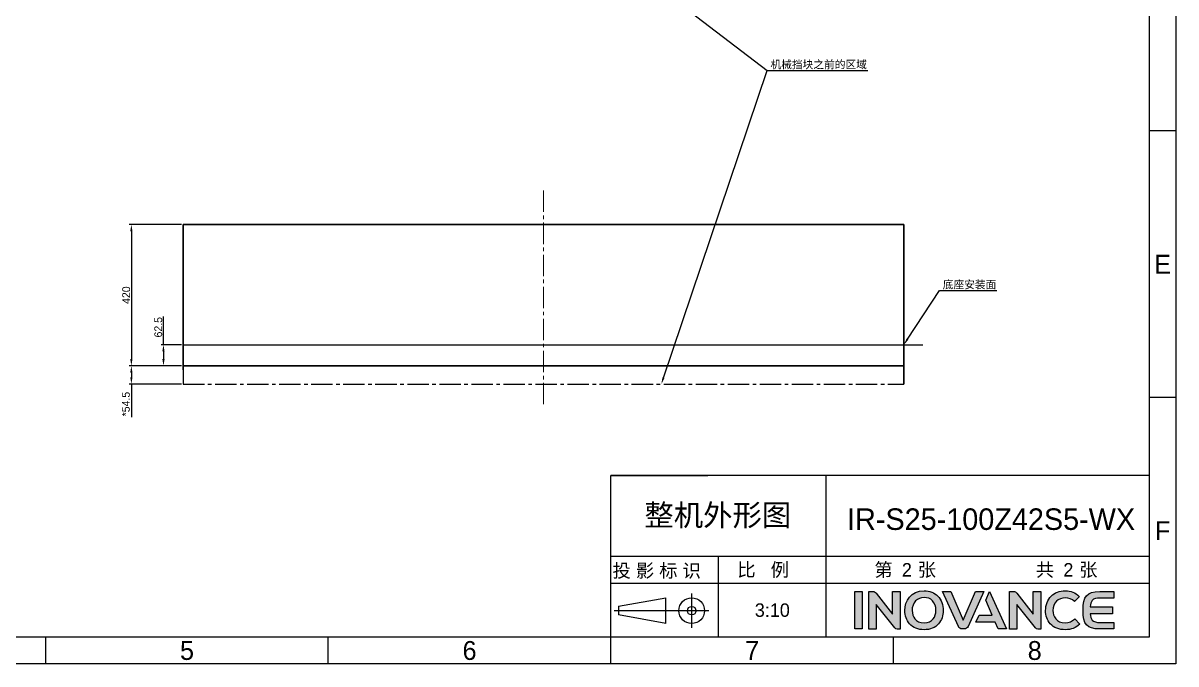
# Model space of a CAD drawing. Header units: millimetres. Extents: x 4086 to 8300, y 123 to 1549.
# Drawn here: x 7271 to 8300, y 124 to 695 of the extents above; entities that cross this region are included whole.
import ezdxf
from ezdxf import colors
from ezdxf.entities.mleader import LeaderData, LeaderLine
from ezdxf.enums import TextEntityAlignment as Align
from ezdxf.math import Vec2, Vec3

# ---------------------------------------------------------------- set-up
doc = ezdxf.new("R2010")
doc.units = ezdxf.units.MM
doc.linetypes.add('CENTER2', pattern=[28.575, 19.05, -3.175, 3.175, -3.175])
doc.layers.add('logo-蓝色', color=7, linetype='Continuous', true_color=0x008ccf)
doc.layers.add('中心线层', color=7, linetype='CENTER2', lineweight=0)
doc.layers.add('轮廓实线层', color=7, linetype='Continuous', lineweight=30)
doc.layers.add('模板', color=7, linetype='Continuous')
doc.styles.add('思源黑', font='SourceHanSansCN-Normal.ttf')
doc.dimstyles.new('尺寸标注_3_10比例', dxfattribs={"dimtxt": 7, "dimasz": 6, "dimexe": 2, "dimexo": 1.5, "dimgap": 1, "dimtad": 1, "dimdec": 1, "dimlfac": 3.333333, "dimdsep": 46, "dimtxsty": '思源黑', "dimcen": 0.09, "dimadec": 0, "dimazin": 0, "dimtp": 0.01, "dimtm": 0.01, "dimtfac": 1, "dimtdec": 1, "dimtofl": 0, "dimtmove": 0, "dimatfit": 3, "dimfxl": 0, "dimtolj": 1, "dimarcsym": 0})

# ---------------------------------------------------------------- blocks, each defined once
blk = doc.blocks.new('图纸1')
at = {"layer": 'logo-蓝色'}
h = blk.add_hatch(color=256, dxfattribs=at)
h.dxf.hatch_style = 1
edge = h.paths.add_edge_path()
edge.add_spline(control_points=[(8013.2, 154.8), (8013.2, 154.8), (8019.8, 154.8), (8019.8, 154.8), (8019.8, 154.8), (8019.8, 154.8), (8019.8, 188.2), (8019.8, 188.2), (8019.8, 188.2), (8019.8, 188.2), (8013.2, 188.2), (8013.2, 188.2), (8013.2, 188.2), (8013.2, 188.2), (8013.2, 154.8), (8013.2, 154.8)], knot_values=[0, 0, 0, 0, 0.25, 0.25, 0.25, 0.25, 0.5, 0.5, 0.5, 0.5, 0.75, 0.75, 0.75, 0.75, 1, 1, 1, 1], degree=3, periodic=1)
h = blk.add_hatch(color=256, dxfattribs=at)
h.dxf.hatch_style = 1
edge = h.paths.add_edge_path()
edge.add_spline(control_points=[(8046.9, 188.2), (8046.9, 188.2), (8046.9, 168.1), (8046.9, 168.1), (8046.9, 168.1), (8046.9, 168.1), (8032.2, 186.7), (8032.2, 186.7), (8032.2, 186.7), (8031.5, 187.6), (8030.5, 188.2), (8029.3, 188.2), (8029.3, 188.2), (8029.3, 188.2), (8025.7, 188.2), (8025.7, 188.2), (8025.7, 188.2), (8025.7, 188.2), (8025.7, 154.7), (8025.7, 154.7), (8025.7, 154.7), (8025.7, 154.7), (8032.4, 154.7), (8032.4, 154.7), (8032.4, 154.7), (8032.4, 154.7), (8032.4, 176.6), (8032.4, 176.6), (8032.4, 176.6), (8032.4, 176.6), (8048.9, 155.8), (8048.9, 155.8), (8048.9, 155.8), (8049.4, 155.1), (8050.1, 154.7), (8051, 154.7), (8051, 154.7), (8051, 154.7), (8053.6, 154.7), (8053.6, 154.7), (8053.6, 154.7), (8053.6, 154.7), (8053.6, 188.2), (8053.6, 188.2), (8053.6, 188.2), (8053.6, 188.2), (8046.9, 188.2), (8046.9, 188.2)], knot_values=[0, 0, 0, 0, 0.083333, 0.083333, 0.083333, 0.083333, 0.166667, 0.166667, 0.166667, 0.166667, 0.25, 0.25, 0.25, 0.25, 0.333333, 0.333333, 0.333333, 0.333333, 0.416667, 0.416667, 0.416667, 0.416667, 0.5, 0.5, 0.5, 0.5, 0.583333, 0.583333, 0.583333, 0.583333, 0.666667, 0.666667, 0.666667, 0.666667, 0.75, 0.75, 0.75, 0.75, 0.833333, 0.833333, 0.833333, 0.833333, 0.916667, 0.916667, 0.916667, 0.916667, 1, 1, 1, 1], degree=3, periodic=1)
h = blk.add_hatch(color=256, dxfattribs=at)
h.dxf.hatch_style = 1
edge = h.paths.add_edge_path(flags=16)
edge.add_spline(control_points=[(8067.5, 179.9), (8069.4, 181.8), (8072, 182.8), (8075, 182.8), (8075, 182.8), (8078.1, 182.8), (8080.6, 181.9), (8082.5, 180), (8082.5, 180), (8084.5, 177.9), (8085.7, 174.7), (8085.6, 171.3), (8085.6, 171.3), (8085.5, 165.9), (8082.7, 160.2), (8075, 160.2), (8075, 160.2), (8067.4, 160.2), (8064.5, 165.9), (8064.4, 171.2), (8064.4, 171.2), (8064.3, 174.6), (8065.5, 177.8), (8067.5, 179.9)], knot_values=[0, 0, 0, 0, 0.166667, 0.166667, 0.166667, 0.166667, 0.333333, 0.333333, 0.333333, 0.333333, 0.5, 0.5, 0.5, 0.5, 0.666667, 0.666667, 0.666667, 0.666667, 0.833333, 0.833333, 0.833333, 0.833333, 1, 1, 1, 1], degree=3, periodic=0)
edge = h.paths.add_edge_path()
edge.add_spline(control_points=[(8075, 188.9), (8063.2, 188.9), (8057.9, 179.8), (8057.9, 171.3), (8057.9, 171.3), (8057.9, 166.7), (8059.4, 162.5), (8062.1, 159.4), (8062.1, 159.4), (8065.1, 155.9), (8069.6, 154.1), (8075, 154.1), (8075, 154.1), (8080.4, 154.1), (8084.9, 155.9), (8088, 159.5), (8088, 159.5), (8090.6, 162.5), (8092.1, 166.8), (8092.2, 171.3), (8092.2, 171.3), (8092.2, 176.3), (8090.4, 180.9), (8087.3, 184.1), (8087.3, 184.1), (8084.2, 187.3), (8080, 188.9), (8075, 188.9)], knot_values=[0, 0, 0, 0, 0.142857, 0.142857, 0.142857, 0.142857, 0.285714, 0.285714, 0.285714, 0.285714, 0.428571, 0.428571, 0.428571, 0.428571, 0.571429, 0.571429, 0.571429, 0.571429, 0.714286, 0.714286, 0.714286, 0.714286, 0.857143, 0.857143, 0.857143, 0.857143, 1, 1, 1, 1], degree=3, periodic=0)
h = blk.add_hatch(color=256, dxfattribs=at)
h.dxf.hatch_style = 1
edge = h.paths.add_edge_path()
edge.add_spline(control_points=[(8120.9, 188.2), (8120.9, 188.2), (8110, 162.7), (8110, 162.7), (8110, 162.7), (8110, 162.7), (8099, 188.2), (8099, 188.2), (8099, 188.2), (8099, 188.2), (8091.6, 188.2), (8091.6, 188.2), (8091.6, 188.2), (8091.6, 188.2), (8105.6, 156.9), (8105.6, 156.9), (8105.6, 156.9), (8106.2, 155.7), (8107.5, 154.8), (8108.9, 154.8), (8108.9, 154.8), (8108.9, 154.8), (8108.9, 154.8), (8108.9, 154.8), (8108.9, 154.8), (8108.9, 154.8), (8111, 154.8), (8111, 154.8), (8111, 154.8), (8111, 154.8), (8111, 154.8), (8111, 154.8), (8111, 154.8), (8112.5, 154.8), (8113.7, 155.7), (8114.3, 156.9), (8114.3, 156.9), (8114.3, 156.9), (8128.3, 188.2), (8128.3, 188.2), (8128.3, 188.2), (8128.3, 188.2), (8120.9, 188.2), (8120.9, 188.2)], knot_values=[0, 0, 0, 0, 0.090909, 0.090909, 0.090909, 0.090909, 0.181818, 0.181818, 0.181818, 0.181818, 0.272727, 0.272727, 0.272727, 0.272727, 0.363636, 0.363636, 0.363636, 0.363636, 0.454545, 0.454545, 0.454545, 0.454545, 0.545455, 0.545455, 0.545455, 0.545455, 0.636364, 0.636364, 0.636364, 0.636364, 0.727273, 0.727273, 0.727273, 0.727273, 0.818182, 0.818182, 0.818182, 0.818182, 0.909091, 0.909091, 0.909091, 0.909091, 1, 1, 1, 1], degree=3, periodic=1)
h = blk.add_hatch(color=256, dxfattribs=at)
h.dxf.hatch_style = 1
edge = h.paths.add_edge_path()
edge.add_spline(control_points=[(8133.5, 188.2), (8133.5, 188.2), (8130, 180.4), (8130, 180.4), (8130, 180.4), (8130, 180.4), (8135.7, 167.2), (8135.7, 167.2), (8135.7, 167.2), (8135.7, 167.2), (8124.1, 167.2), (8124.1, 167.2), (8124.1, 167.2), (8124.1, 167.2), (8121.3, 161), (8121.3, 161), (8121.3, 161), (8121.3, 161), (8138.4, 161), (8138.4, 161), (8138.4, 161), (8138.4, 161), (8141.2, 154.8), (8141.2, 154.8), (8141.2, 154.8), (8141.2, 154.8), (8148.4, 154.8), (8148.4, 154.8), (8148.4, 154.8), (8148.4, 154.8), (8133.5, 188.2), (8133.5, 188.2)], knot_values=[0, 0, 0, 0, 0.125, 0.125, 0.125, 0.125, 0.25, 0.25, 0.25, 0.25, 0.375, 0.375, 0.375, 0.375, 0.5, 0.5, 0.5, 0.5, 0.625, 0.625, 0.625, 0.625, 0.75, 0.75, 0.75, 0.75, 0.875, 0.875, 0.875, 0.875, 1, 1, 1, 1], degree=3, periodic=1)
h = blk.add_hatch(color=256, dxfattribs=at)
h.dxf.hatch_style = 1
edge = h.paths.add_edge_path()
edge.add_spline(control_points=[(8172.4, 188.2), (8172.4, 188.2), (8172.4, 168.1), (8172.4, 168.1), (8172.4, 168.1), (8172.4, 168.1), (8157.7, 186.7), (8157.7, 186.7), (8157.7, 186.7), (8157, 187.6), (8156, 188.2), (8154.8, 188.2), (8154.8, 188.2), (8154.8, 188.2), (8151.2, 188.2), (8151.2, 188.2), (8151.2, 188.2), (8151.2, 188.2), (8151.2, 154.7), (8151.2, 154.7), (8151.2, 154.7), (8151.2, 154.7), (8157.9, 154.7), (8157.9, 154.7), (8157.9, 154.7), (8157.9, 154.7), (8157.9, 176.6), (8157.9, 176.6), (8157.9, 176.6), (8157.9, 176.6), (8174.4, 155.8), (8174.4, 155.8), (8174.4, 155.8), (8174.9, 155.1), (8175.6, 154.7), (8176.5, 154.7), (8176.5, 154.7), (8176.5, 154.7), (8179.1, 154.7), (8179.1, 154.7), (8179.1, 154.7), (8179.1, 154.7), (8179.1, 188.2), (8179.1, 188.2), (8179.1, 188.2), (8179.1, 188.2), (8172.4, 188.2), (8172.4, 188.2)], knot_values=[0, 0, 0, 0, 0.083333, 0.083333, 0.083333, 0.083333, 0.166667, 0.166667, 0.166667, 0.166667, 0.25, 0.25, 0.25, 0.25, 0.333333, 0.333333, 0.333333, 0.333333, 0.416667, 0.416667, 0.416667, 0.416667, 0.5, 0.5, 0.5, 0.5, 0.583333, 0.583333, 0.583333, 0.583333, 0.666667, 0.666667, 0.666667, 0.666667, 0.75, 0.75, 0.75, 0.75, 0.833333, 0.833333, 0.833333, 0.833333, 0.916667, 0.916667, 0.916667, 0.916667, 1, 1, 1, 1], degree=3, periodic=1)
h = blk.add_hatch(color=256, dxfattribs=at)
h.dxf.hatch_style = 1
edge = h.paths.add_edge_path()
edge.add_spline(control_points=[(8209.2, 163.6), (8207.2, 161.6), (8204.1, 160.3), (8201.1, 160.3), (8201.1, 160.3), (8193, 160.3), (8190, 166), (8190, 171.3), (8190, 171.3), (8189.9, 174.5), (8191.1, 177.5), (8193.1, 179.5), (8193.1, 179.5), (8195.1, 181.5), (8197.8, 182.5), (8201.1, 182.5), (8201.1, 182.5), (8204.1, 182.5), (8206.9, 181.5), (8208.9, 179.5), (8208.9, 179.5), (8208.9, 179.5), (8209.1, 179.3), (8209.1, 179.3), (8209.1, 179.3), (8209.1, 179.3), (8213.5, 183.6), (8213.5, 183.6), (8213.5, 183.6), (8213.5, 183.6), (8213.4, 183.8), (8213.4, 183.8), (8213.4, 183.8), (8210, 187.1), (8205.7, 188.9), (8201.1, 188.9), (8201.1, 188.9), (8195.9, 188.9), (8191.5, 187.2), (8188.3, 184), (8188.3, 184), (8185.2, 180.8), (8183.4, 176.2), (8183.4, 171.3), (8183.4, 171.3), (8183.4, 166.7), (8184.9, 162.5), (8187.6, 159.4), (8187.6, 159.4), (8190.8, 155.9), (8195.4, 154.1), (8201.1, 154.1), (8201.1, 154.1), (8206.1, 154.1), (8210.5, 155.8), (8213.8, 159), (8213.8, 159), (8213.8, 159), (8213.9, 159.2), (8213.9, 159.2), (8213.9, 159.2), (8213.9, 159.2), (8209.4, 163.8), (8209.4, 163.8), (8209.4, 163.8), (8209.4, 163.8), (8209.2, 163.6), (8209.2, 163.6)], knot_values=[0, 0, 0, 0, 0.058824, 0.058824, 0.058824, 0.058824, 0.117647, 0.117647, 0.117647, 0.117647, 0.176471, 0.176471, 0.176471, 0.176471, 0.235294, 0.235294, 0.235294, 0.235294, 0.294118, 0.294118, 0.294118, 0.294118, 0.352941, 0.352941, 0.352941, 0.352941, 0.411765, 0.411765, 0.411765, 0.411765, 0.470588, 0.470588, 0.470588, 0.470588, 0.529412, 0.529412, 0.529412, 0.529412, 0.588235, 0.588235, 0.588235, 0.588235, 0.647059, 0.647059, 0.647059, 0.647059, 0.705882, 0.705882, 0.705882, 0.705882, 0.764706, 0.764706, 0.764706, 0.764706, 0.823529, 0.823529, 0.823529, 0.823529, 0.882353, 0.882353, 0.882353, 0.882353, 0.941176, 0.941176, 0.941176, 0.941176, 1, 1, 1, 1], degree=3, periodic=0)
h = blk.add_hatch(color=256, dxfattribs=at)
h.dxf.hatch_style = 1
edge = h.paths.add_edge_path()
edge.add_spline(control_points=[(8231.8, 182.4), (8231.8, 182.4), (8244.3, 182.4), (8244.3, 182.4), (8244.3, 182.4), (8244.3, 182.4), (8244.3, 188.2), (8244.3, 188.2), (8244.3, 188.2), (8244.3, 188.2), (8231.7, 188.2), (8231.7, 188.2), (8231.7, 188.2), (8220, 188.2), (8216.8, 183.7), (8216.8, 171.9), (8216.8, 171.9), (8216.8, 171.9), (8216.8, 171.5), (8216.8, 171.5), (8216.8, 171.5), (8216.8, 171.5), (8216.8, 171.5), (8216.8, 171.5), (8216.8, 171.5), (8216.8, 171.5), (8216.8, 171.5), (8216.8, 171.5), (8216.8, 171.5), (8216.8, 171.5), (8216.8, 171.5), (8216.8, 171.5), (8216.8, 171.5), (8216.8, 171.5), (8216.8, 171), (8216.8, 171), (8216.8, 171), (8216.8, 159.2), (8220, 154.8), (8231.7, 154.8), (8231.7, 154.8), (8231.7, 154.8), (8244.3, 154.8), (8244.3, 154.8), (8244.3, 154.8), (8244.3, 154.8), (8244.3, 160.6), (8244.3, 160.6), (8244.3, 160.6), (8244.3, 160.6), (8231.8, 160.6), (8231.8, 160.6), (8231.8, 160.6), (8228.8, 160.6), (8226.4, 161.1), (8225, 162.7), (8225, 162.7), (8223.9, 164), (8223.4, 166), (8223.3, 168.4), (8223.3, 168.4), (8223.3, 168.4), (8243.2, 168.4), (8243.2, 168.4), (8243.2, 168.4), (8243.2, 168.4), (8243.2, 171.5), (8243.2, 171.5), (8243.2, 171.5), (8243.2, 171.5), (8243.2, 174.6), (8243.2, 174.6), (8243.2, 174.6), (8243.2, 174.6), (8223.3, 174.6), (8223.3, 174.6), (8223.3, 174.6), (8223.4, 176.9), (8223.9, 178.9), (8225, 180.2), (8225, 180.2), (8226.4, 181.8), (8228.8, 182.4), (8231.8, 182.4)], knot_values=[0, 0, 0, 0, 0.047619, 0.047619, 0.047619, 0.047619, 0.095238, 0.095238, 0.095238, 0.095238, 0.142857, 0.142857, 0.142857, 0.142857, 0.190476, 0.190476, 0.190476, 0.190476, 0.238095, 0.238095, 0.238095, 0.238095, 0.285714, 0.285714, 0.285714, 0.285714, 0.333333, 0.333333, 0.333333, 0.333333, 0.380952, 0.380952, 0.380952, 0.380952, 0.428571, 0.428571, 0.428571, 0.428571, 0.47619, 0.47619, 0.47619, 0.47619, 0.52381, 0.52381, 0.52381, 0.52381, 0.571429, 0.571429, 0.571429, 0.571429, 0.619048, 0.619048, 0.619048, 0.619048, 0.666667, 0.666667, 0.666667, 0.666667, 0.714286, 0.714286, 0.714286, 0.714286, 0.761905, 0.761905, 0.761905, 0.761905, 0.809524, 0.809524, 0.809524, 0.809524, 0.857143, 0.857143, 0.857143, 0.857143, 0.904762, 0.904762, 0.904762, 0.904762, 0.952381, 0.952381, 0.952381, 0.952381, 1, 1, 1, 1], degree=3, periodic=0)
at = {"color": 2}
for p, q in [((8299.7, 598.8), (8275.7, 598.8)), ((8299.7, 361.2), (8275.7, 361.2)), ((8275.7, 291.6), (7795.7, 291.6)), ((7795.7, 147.6), (7795.7, 291.6)), ((7795.7, 291.6), (7882.1, 291.6)), ((7987.7, 147.6), (7987.7, 291.6)), ((7795.7, 147.6), (7795.7, 219.6)), ((7795.7, 219.6), (7882.1, 219.6)), ((7795.7, 219.6), (8275.7, 219.6)), ((7891.7, 147.6), (7891.7, 219.6)), ((7795.7, 195.6), (7987.7, 195.6)), ((7867.8, 155.8), (7867.8, 186.5)), ((7802.5, 175), (7844.7, 182.6)), ((7802.5, 175), (7802.5, 167.3)), ((7844.7, 159.6), (7844.7, 182.6)), ((7883.1, 171.1), (7798.6, 171.1)), ((7844.7, 159.6), (7802.5, 167.3)), ((7291.7, 123.6), (7291.7, 147.6)), ((7543.7, 123.6), (7543.7, 147.6)), ((7795.7, 123.6), (7795.7, 147.6)), ((8047.7, 123.6), (8047.7, 147.6))]:
    blk.add_line(p, q, dxfattribs=at)
for points in [[(6283.7, 123.6), (6283.7, 1549.2), (8299.7, 1549.2), (8299.7, 123.6)], [(6403.7, 147.6), (6403.7, 1525.2), (8275.7, 1525.2), (8275.7, 147.6)], [(7987.7, 195.6), (8275.7, 195.6), (8275.7, 147.6), (7987.7, 147.6)]]:
    blk.add_lwpolyline(points, close=True, dxfattribs=at)
for radius in [11.5, 3.84]:
    blk.add_circle((7867.8, 171.1), radius, dxfattribs=at)
at = {"layer": 'logo-蓝色'}
for points, knots in [([(8013.2, 154.8), (8013.2, 154.8), (8019.8, 154.8), (8019.8, 154.8), (8019.8, 154.8), (8019.8, 154.8), (8019.8, 188.2), (8019.8, 188.2), (8019.8, 188.2), (8019.8, 188.2), (8013.2, 188.2), (8013.2, 188.2), (8013.2, 188.2), (8013.2, 188.2), (8013.2, 154.8), (8013.2, 154.8)], [0, 0, 0, 0, 0.25, 0.25, 0.25, 0.25, 0.5, 0.5, 0.5, 0.5, 0.75, 0.75, 0.75, 0.75, 1, 1, 1, 1]), ([(8046.9, 188.2), (8046.9, 188.2), (8046.9, 168.1), (8046.9, 168.1), (8046.9, 168.1), (8046.9, 168.1), (8032.2, 186.7), (8032.2, 186.7), (8032.2, 186.7), (8031.5, 187.6), (8030.5, 188.2), (8029.3, 188.2), (8029.3, 188.2), (8029.3, 188.2), (8025.7, 188.2), (8025.7, 188.2), (8025.7, 188.2), (8025.7, 188.2), (8025.7, 154.7), (8025.7, 154.7), (8025.7, 154.7), (8025.7, 154.7), (8032.4, 154.7), (8032.4, 154.7), (8032.4, 154.7), (8032.4, 154.7), (8032.4, 176.6), (8032.4, 176.6), (8032.4, 176.6), (8032.4, 176.6), (8048.9, 155.8), (8048.9, 155.8), (8048.9, 155.8), (8049.4, 155.1), (8050.1, 154.7), (8051, 154.7), (8051, 154.7), (8051, 154.7), (8053.6, 154.7), (8053.6, 154.7), (8053.6, 154.7), (8053.6, 154.7), (8053.6, 188.2), (8053.6, 188.2), (8053.6, 188.2), (8053.6, 188.2), (8046.9, 188.2), (8046.9, 188.2)], [0, 0, 0, 0, 0.083333, 0.083333, 0.083333, 0.083333, 0.166667, 0.166667, 0.166667, 0.166667, 0.25, 0.25, 0.25, 0.25, 0.333333, 0.333333, 0.333333, 0.333333, 0.416667, 0.416667, 0.416667, 0.416667, 0.5, 0.5, 0.5, 0.5, 0.583333, 0.583333, 0.583333, 0.583333, 0.666667, 0.666667, 0.666667, 0.666667, 0.75, 0.75, 0.75, 0.75, 0.833333, 0.833333, 0.833333, 0.833333, 0.916667, 0.916667, 0.916667, 0.916667, 1, 1, 1, 1]), ([(8075, 188.9), (8063.2, 188.9), (8057.9, 179.8), (8057.9, 171.3), (8057.9, 171.3), (8057.9, 166.7), (8059.4, 162.5), (8062.1, 159.4), (8062.1, 159.4), (8065.1, 155.9), (8069.6, 154.1), (8075, 154.1), (8075, 154.1), (8080.4, 154.1), (8084.9, 155.9), (8088, 159.5), (8088, 159.5), (8090.6, 162.5), (8092.1, 166.8), (8092.2, 171.3), (8092.2, 171.3), (8092.2, 176.3), (8090.4, 180.9), (8087.3, 184.1), (8087.3, 184.1), (8084.2, 187.3), (8080, 188.9), (8075, 188.9)], [0, 0, 0, 0, 0.142857, 0.142857, 0.142857, 0.142857, 0.285714, 0.285714, 0.285714, 0.285714, 0.428571, 0.428571, 0.428571, 0.428571, 0.571429, 0.571429, 0.571429, 0.571429, 0.714286, 0.714286, 0.714286, 0.714286, 0.857143, 0.857143, 0.857143, 0.857143, 1, 1, 1, 1]), ([(8120.9, 188.2), (8120.9, 188.2), (8110, 162.7), (8110, 162.7), (8110, 162.7), (8110, 162.7), (8099, 188.2), (8099, 188.2), (8099, 188.2), (8099, 188.2), (8091.6, 188.2), (8091.6, 188.2), (8091.6, 188.2), (8091.6, 188.2), (8105.6, 156.9), (8105.6, 156.9), (8105.6, 156.9), (8106.2, 155.7), (8107.5, 154.8), (8108.9, 154.8), (8108.9, 154.8), (8108.9, 154.8), (8108.9, 154.8), (8108.9, 154.8), (8108.9, 154.8), (8108.9, 154.8), (8111, 154.8), (8111, 154.8), (8111, 154.8), (8111, 154.8), (8111, 154.8), (8111, 154.8), (8111, 154.8), (8112.5, 154.8), (8113.7, 155.7), (8114.3, 156.9), (8114.3, 156.9), (8114.3, 156.9), (8128.3, 188.2), (8128.3, 188.2), (8128.3, 188.2), (8128.3, 188.2), (8120.9, 188.2), (8120.9, 188.2)], [0, 0, 0, 0, 0.090909, 0.090909, 0.090909, 0.090909, 0.181818, 0.181818, 0.181818, 0.181818, 0.272727, 0.272727, 0.272727, 0.272727, 0.363636, 0.363636, 0.363636, 0.363636, 0.454545, 0.454545, 0.454545, 0.454545, 0.545455, 0.545455, 0.545455, 0.545455, 0.636364, 0.636364, 0.636364, 0.636364, 0.727273, 0.727273, 0.727273, 0.727273, 0.818182, 0.818182, 0.818182, 0.818182, 0.909091, 0.909091, 0.909091, 0.909091, 1, 1, 1, 1]), ([(8133.5, 188.2), (8133.5, 188.2), (8130, 180.4), (8130, 180.4), (8130, 180.4), (8130, 180.4), (8135.7, 167.2), (8135.7, 167.2), (8135.7, 167.2), (8135.7, 167.2), (8124.1, 167.2), (8124.1, 167.2), (8124.1, 167.2), (8124.1, 167.2), (8121.3, 161), (8121.3, 161), (8121.3, 161), (8121.3, 161), (8138.4, 161), (8138.4, 161), (8138.4, 161), (8138.4, 161), (8141.2, 154.8), (8141.2, 154.8), (8141.2, 154.8), (8141.2, 154.8), (8148.4, 154.8), (8148.4, 154.8), (8148.4, 154.8), (8148.4, 154.8), (8133.5, 188.2), (8133.5, 188.2)], [0, 0, 0, 0, 0.125, 0.125, 0.125, 0.125, 0.25, 0.25, 0.25, 0.25, 0.375, 0.375, 0.375, 0.375, 0.5, 0.5, 0.5, 0.5, 0.625, 0.625, 0.625, 0.625, 0.75, 0.75, 0.75, 0.75, 0.875, 0.875, 0.875, 0.875, 1, 1, 1, 1]), ([(8172.4, 188.2), (8172.4, 188.2), (8172.4, 168.1), (8172.4, 168.1), (8172.4, 168.1), (8172.4, 168.1), (8157.7, 186.7), (8157.7, 186.7), (8157.7, 186.7), (8157, 187.6), (8156, 188.2), (8154.8, 188.2), (8154.8, 188.2), (8154.8, 188.2), (8151.2, 188.2), (8151.2, 188.2), (8151.2, 188.2), (8151.2, 188.2), (8151.2, 154.7), (8151.2, 154.7), (8151.2, 154.7), (8151.2, 154.7), (8157.9, 154.7), (8157.9, 154.7), (8157.9, 154.7), (8157.9, 154.7), (8157.9, 176.6), (8157.9, 176.6), (8157.9, 176.6), (8157.9, 176.6), (8174.4, 155.8), (8174.4, 155.8), (8174.4, 155.8), (8174.9, 155.1), (8175.6, 154.7), (8176.5, 154.7), (8176.5, 154.7), (8176.5, 154.7), (8179.1, 154.7), (8179.1, 154.7), (8179.1, 154.7), (8179.1, 154.7), (8179.1, 188.2), (8179.1, 188.2), (8179.1, 188.2), (8179.1, 188.2), (8172.4, 188.2), (8172.4, 188.2)], [0, 0, 0, 0, 0.083333, 0.083333, 0.083333, 0.083333, 0.166667, 0.166667, 0.166667, 0.166667, 0.25, 0.25, 0.25, 0.25, 0.333333, 0.333333, 0.333333, 0.333333, 0.416667, 0.416667, 0.416667, 0.416667, 0.5, 0.5, 0.5, 0.5, 0.583333, 0.583333, 0.583333, 0.583333, 0.666667, 0.666667, 0.666667, 0.666667, 0.75, 0.75, 0.75, 0.75, 0.833333, 0.833333, 0.833333, 0.833333, 0.916667, 0.916667, 0.916667, 0.916667, 1, 1, 1, 1]), ([(8209.2, 163.6), (8207.2, 161.6), (8204.1, 160.3), (8201.1, 160.3), (8201.1, 160.3), (8193, 160.3), (8190, 166), (8190, 171.3), (8190, 171.3), (8189.9, 174.5), (8191.1, 177.5), (8193.1, 179.5), (8193.1, 179.5), (8195.1, 181.5), (8197.8, 182.5), (8201.1, 182.5), (8201.1, 182.5), (8204.1, 182.5), (8206.9, 181.5), (8208.9, 179.5), (8208.9, 179.5), (8208.9, 179.5), (8209.1, 179.3), (8209.1, 179.3), (8209.1, 179.3), (8209.1, 179.3), (8213.5, 183.6), (8213.5, 183.6), (8213.5, 183.6), (8213.5, 183.6), (8213.4, 183.8), (8213.4, 183.8), (8213.4, 183.8), (8210, 187.1), (8205.7, 188.9), (8201.1, 188.9), (8201.1, 188.9), (8195.9, 188.9), (8191.5, 187.2), (8188.3, 184), (8188.3, 184), (8185.2, 180.8), (8183.4, 176.2), (8183.4, 171.3), (8183.4, 171.3), (8183.4, 166.7), (8184.9, 162.5), (8187.6, 159.4), (8187.6, 159.4), (8190.8, 155.9), (8195.4, 154.1), (8201.1, 154.1), (8201.1, 154.1), (8206.1, 154.1), (8210.5, 155.8), (8213.8, 159), (8213.8, 159), (8213.8, 159), (8213.9, 159.2), (8213.9, 159.2), (8213.9, 159.2), (8213.9, 159.2), (8209.4, 163.8), (8209.4, 163.8), (8209.4, 163.8), (8209.4, 163.8), (8209.2, 163.6), (8209.2, 163.6)], [0, 0, 0, 0, 0.058824, 0.058824, 0.058824, 0.058824, 0.117647, 0.117647, 0.117647, 0.117647, 0.176471, 0.176471, 0.176471, 0.176471, 0.235294, 0.235294, 0.235294, 0.235294, 0.294118, 0.294118, 0.294118, 0.294118, 0.352941, 0.352941, 0.352941, 0.352941, 0.411765, 0.411765, 0.411765, 0.411765, 0.470588, 0.470588, 0.470588, 0.470588, 0.529412, 0.529412, 0.529412, 0.529412, 0.588235, 0.588235, 0.588235, 0.588235, 0.647059, 0.647059, 0.647059, 0.647059, 0.705882, 0.705882, 0.705882, 0.705882, 0.764706, 0.764706, 0.764706, 0.764706, 0.823529, 0.823529, 0.823529, 0.823529, 0.882353, 0.882353, 0.882353, 0.882353, 0.941176, 0.941176, 0.941176, 0.941176, 1, 1, 1, 1]), ([(8231.8, 182.4), (8231.8, 182.4), (8244.3, 182.4), (8244.3, 182.4), (8244.3, 182.4), (8244.3, 182.4), (8244.3, 188.2), (8244.3, 188.2), (8244.3, 188.2), (8244.3, 188.2), (8231.7, 188.2), (8231.7, 188.2), (8231.7, 188.2), (8220, 188.2), (8216.8, 183.7), (8216.8, 171.9), (8216.8, 171.9), (8216.8, 171.9), (8216.8, 171.5), (8216.8, 171.5), (8216.8, 171.5), (8216.8, 171.5), (8216.8, 171.5), (8216.8, 171.5), (8216.8, 171.5), (8216.8, 171.5), (8216.8, 171.5), (8216.8, 171.5), (8216.8, 171.5), (8216.8, 171.5), (8216.8, 171.5), (8216.8, 171.5), (8216.8, 171.5), (8216.8, 171.5), (8216.8, 171), (8216.8, 171), (8216.8, 171), (8216.8, 159.2), (8220, 154.8), (8231.7, 154.8), (8231.7, 154.8), (8231.7, 154.8), (8244.3, 154.8), (8244.3, 154.8), (8244.3, 154.8), (8244.3, 154.8), (8244.3, 160.6), (8244.3, 160.6), (8244.3, 160.6), (8244.3, 160.6), (8231.8, 160.6), (8231.8, 160.6), (8231.8, 160.6), (8228.8, 160.6), (8226.4, 161.1), (8225, 162.7), (8225, 162.7), (8223.9, 164), (8223.4, 166), (8223.3, 168.4), (8223.3, 168.4), (8223.3, 168.4), (8243.2, 168.4), (8243.2, 168.4), (8243.2, 168.4), (8243.2, 168.4), (8243.2, 171.5), (8243.2, 171.5), (8243.2, 171.5), (8243.2, 171.5), (8243.2, 174.6), (8243.2, 174.6), (8243.2, 174.6), (8243.2, 174.6), (8223.3, 174.6), (8223.3, 174.6), (8223.3, 174.6), (8223.4, 176.9), (8223.9, 178.9), (8225, 180.2), (8225, 180.2), (8226.4, 181.8), (8228.8, 182.4), (8231.8, 182.4)], [0, 0, 0, 0, 0.047619, 0.047619, 0.047619, 0.047619, 0.095238, 0.095238, 0.095238, 0.095238, 0.142857, 0.142857, 0.142857, 0.142857, 0.190476, 0.190476, 0.190476, 0.190476, 0.238095, 0.238095, 0.238095, 0.238095, 0.285714, 0.285714, 0.285714, 0.285714, 0.333333, 0.333333, 0.333333, 0.333333, 0.380952, 0.380952, 0.380952, 0.380952, 0.428571, 0.428571, 0.428571, 0.428571, 0.47619, 0.47619, 0.47619, 0.47619, 0.52381, 0.52381, 0.52381, 0.52381, 0.571429, 0.571429, 0.571429, 0.571429, 0.619048, 0.619048, 0.619048, 0.619048, 0.666667, 0.666667, 0.666667, 0.666667, 0.714286, 0.714286, 0.714286, 0.714286, 0.761905, 0.761905, 0.761905, 0.761905, 0.809524, 0.809524, 0.809524, 0.809524, 0.857143, 0.857143, 0.857143, 0.857143, 0.904762, 0.904762, 0.904762, 0.904762, 0.952381, 0.952381, 0.952381, 0.952381, 1, 1, 1, 1]), ([(8067.5, 179.9), (8069.4, 181.8), (8072, 182.8), (8075, 182.8), (8075, 182.8), (8078.1, 182.8), (8080.6, 181.9), (8082.5, 180), (8082.5, 180), (8084.5, 177.9), (8085.7, 174.7), (8085.6, 171.3), (8085.6, 171.3), (8085.5, 165.9), (8082.7, 160.2), (8075, 160.2), (8075, 160.2), (8067.4, 160.2), (8064.5, 165.9), (8064.4, 171.2), (8064.4, 171.2), (8064.3, 174.6), (8065.5, 177.8), (8067.5, 179.9)], [0, 0, 0, 0, 0.166667, 0.166667, 0.166667, 0.166667, 0.333333, 0.333333, 0.333333, 0.333333, 0.5, 0.5, 0.5, 0.5, 0.666667, 0.666667, 0.666667, 0.666667, 0.833333, 0.833333, 0.833333, 0.833333, 1, 1, 1, 1])]:
    blk.add_open_spline(points, degree=3, knots=knots, dxfattribs=at)
at = {"color": 2, "style": '思源黑'}
for s, height, p in [('E', 16.8, (8287.7, 480)), ('F', 16.8, (8287.7, 242.4)), ('投 影 标 识', 12, (7836.6, 206.8)), ('比   例', 12, (7931.5, 207.6)), ('第     张', 12, (8058.2, 207.6)), ('共     张', 12, (8202.2, 207.6)), ('5', 16.8, (7417.7, 135.6)), ('6', 16.8, (7669.7, 135.6)), ('7', 16.8, (7921.7, 135.6)), ('8', 16.8, (8173.7, 135.6))]:
    blk.add_text(s, height=height, dxfattribs=at).set_placement(p, align=Align.MIDDLE_CENTER)
for tag, height, p in [('整机外形图', 19.2, (7891.1, 256.6)), ('当前页', 12, (8059.7, 207.6)), ('总页数', 12, (8203.7, 207.6))]:
    blk.add_attdef(tag, text='', height=height, dxfattribs=at).set_placement(p, align=Align.MIDDLE)
at = {"color": 7, "style": '思源黑'}
for tag, height, p in [('编号', 19.2, (8134.8, 252.7)), ('比例', 12, (7939.7, 171.6))]:
    blk.add_attdef(tag, text='', height=height, dxfattribs=at).set_placement(p, align=Align.MIDDLE)
blk = doc.blocks.new('*D1392')
at = {"layer": 'Defpoints', "color": 0}
for p in [(7414.2, 515.4), (7368.1, 389.4), (7414.2, 389.4)]:
    blk.add_point(p, dxfattribs=at)
at = {"layer": '轮廓实线层', "color": 0, "lineweight": -2}
for p, q in [((7412.7, 515.4), (7366.1, 515.4)), ((7368.1, 509.4), (7368.1, 395.4)), ((7412.7, 389.4), (7366.1, 389.4))]:
    blk.add_line(p, q, dxfattribs=at)
at = {"layer": '轮廓实线层', "color": 0}
for points in [[(7369.1, 509.4), (7367.1, 509.4), (7368.1, 515.4)], [(7367.1, 395.4), (7369.1, 395.4), (7368.1, 389.4)]]:
    blk.add_solid(points, dxfattribs=at)
at = {"layer": '轮廓实线层', "color": 0, "insert": (7363.5, 452.4), "char_height": 7, "attachment_point": 5, "rotation": 90, "style": '思源黑'}
blk.add_mtext('\\A1;420', dxfattribs=at)
blk = doc.blocks.new('*D1421')
at = {"layer": 'Defpoints', "color": 0}
for p in [(7414.2, 389.4), (7368.1, 373.1), (7414.2, 373.1)]:
    blk.add_point(p, dxfattribs=at)
at = {"layer": '轮廓实线层', "color": 0, "lineweight": -2}
for p, q in [((7412.7, 389.4), (7366.1, 389.4)), ((7368.1, 383.4), (7368.1, 379.1)), ((7412.7, 373.1), (7366.1, 373.1)), ((7368.1, 373.1), (7368.1, 343.5))]:
    blk.add_line(p, q, dxfattribs=at)
at = {"layer": '轮廓实线层', "color": 0}
for points in [[(7369.1, 383.4), (7367.1, 383.4), (7368.1, 389.4)], [(7367.1, 379.1), (7369.1, 379.1), (7368.1, 373.1)]]:
    blk.add_solid(points, dxfattribs=at)
at = {"layer": '轮廓实线层', "color": 0, "insert": (7363.2, 355.3), "char_height": 7, "attachment_point": 5, "rotation": 90, "style": '思源黑'}
blk.add_mtext('\\A1;*54.5', dxfattribs=at)
blk = doc.blocks.new('*D1488')
at = {"color": 0, "lineweight": -2}
for p, q in [((7396.7, 408.2), (7396.7, 433.5)), ((7412.7, 408.2), (7394.7, 408.2)), ((7396.7, 402.2), (7396.7, 395.4)), ((7412.7, 389.4), (7394.7, 389.4))]:
    blk.add_line(p, q, dxfattribs=at)
at = {"color": 0}
for points in [[(7397.7, 402.2), (7395.7, 402.2), (7396.7, 408.2)], [(7395.7, 395.4), (7397.7, 395.4), (7396.7, 389.4)]]:
    blk.add_solid(points, dxfattribs=at)
at = {"layer": 'Defpoints', "color": 0}
for p in [(7414.2, 408.2), (7396.7, 389.4), (7414.2, 389.4)]:
    blk.add_point(p, dxfattribs=at)
at = {"color": 0, "insert": (7392.1, 423.8), "char_height": 7, "attachment_point": 5, "rotation": 90, "style": '思源黑'}
blk.add_mtext('\\A1;62.5', dxfattribs=at)

msp = doc.modelspace()

# ---------------------------------------------------------------- linework, layer by layer
for p, q in [((7414.19, 389.449), (7414.19, 408.199)), ((7414.19, 408.199), (8073.879, 408.199)), ((7414.19, 389.449), (7414.19, 373.099))]:
    msp.add_line(p, q)
at = {"linetype": 'CENTER2'}
msp.add_line((7414.19, 373.099), (8056.993, 373.099), dxfattribs=at)
at = {"layer": '中心线层'}
msp.add_line((7735.591, 545.618), (7735.591, 352.443), dxfattribs=at)
at = {"layer": '轮廓实线层'}
for p, q in [((7414.19, 515.449), (8056.993, 515.449)), ((7414.19, 515.449), (7414.19, 389.449)), ((8056.993, 515.449), (8056.993, 389.449)), ((7414.19, 389.449), (8056.993, 389.449)), ((7414.19, 385.699), (7414.19, 389.449)), ((8056.993, 389.449), (8056.993, 373.099))]:
    msp.add_line(p, q, dxfattribs=at)

# ---------------------------------------------------------------- block references
at = {"layer": '模板'}
msp.add_blockref('图纸1', (0, 0), dxfattribs=at).add_auto_attribs({'整机外形图': '整机外形图', '编号': 'IR-S25-100Z42S5-WX', '当前页': '2', '总页数': '2', '比例': '3:10'})

# ---------------------------------------------------------------- dimensions: what is measured, and where the dimension line sits
dim = msp.add_linear_dim(base=(7396.688, 389.449), p1=(7414.19, 408.199), p2=(7414.19, 389.449), angle=90, dimstyle='尺寸标注_3_10比例')
dim.commit()
dim.dimension.update_dxf_attribs({"geometry": '*D1488', "text_midpoint": (7396.688, 423.833), "dimtype": 160})
at = {"layer": '轮廓实线层'}
dim = msp.add_linear_dim(base=(7368.091, 389.449), p1=(7414.19, 515.449), p2=(7414.19, 389.449), angle=90, dimstyle='尺寸标注_3_10比例', dxfattribs=at)
dim.commit()
dim.dimension.update_dxf_attribs({"geometry": '*D1392', "text_midpoint": (7363.465, 452.449)})
dim = msp.add_linear_dim(base=(7368.091, 373.099), p1=(7414.19, 389.449), p2=(7414.19, 373.099), angle=90, text='*<>', dimstyle='尺寸标注_3_10比例', dxfattribs=at)
dim.commit()
dim.dimension.update_dxf_attribs({"geometry": '*D1421', "text_midpoint": (7368.091, 355.316), "dimtype": 160})

# ---------------------------------------------------------------- leaders
ml = msp.add_multileader_mtext('Standard')
ml.set_content('{\\C256;机械挡块之前的区域}', style='思源黑')
ml.set_leader_properties()
ml.build(insert=Vec2(0, 0))
ml.multileader.update_dxf_attribs({"text_left_attachment_type": 5, "text_right_attachment_type": 5, "dogleg_length": 1, "arrow_head_size": 6})
ctx = ml.context
ctx.base_point, ctx.char_height, ctx.arrow_head_size, ctx.plane_origin = Vec3(7936.095, 652.729), 7, 6, Vec3(7785.24, 767.422)
ctx.left_attachment, ctx.right_attachment = 5, 5
notes = []
notes.append((ctx, [(1, (1, 1, 0), (7935.095, 652.729), (1, 0), 1, [(0, [(7785.24, 767.422)], 0, []), (1, [(7840.712, 373.099)], 0, [])])]))
ctx.mtext.insert, ctx.mtext.flow_direction = Vec3(7938.095, 661.518), 5
ml = msp.add_multileader_mtext('Standard')
ml.set_content('底座安装面', style='思源黑')
ml.set_leader_properties()
ml.build(insert=Vec2(0, 0))
ml.multileader.update_dxf_attribs({"text_left_attachment_type": 5, "text_right_attachment_type": 5, "dogleg_length": 1, "arrow_head_size": 6})
ctx = ml.context
ctx.base_point, ctx.char_height, ctx.arrow_head_size, ctx.plane_origin = Vec3(8089.707, 456.51), 7, 6, Vec3(8065.464, 415.699)
ctx.left_attachment, ctx.right_attachment = 5, 5
notes.append((ctx, [(0, (1, 1, 0), (8088.707, 456.51), (1, 0), 1, [(0, [(8056.993, 408.199)], 0, [])])]))
ctx.mtext.insert, ctx.mtext.flow_direction = Vec3(8091.707, 465.327), 5
for ctx, leaders in notes:
    for number, flags, end, landing, length, lines in leaders:
        leader = LeaderData()
        leader.index, (leader.has_last_leader_line, leader.has_dogleg_vector, leader.attachment_direction) = number, flags
        leader.last_leader_point, leader.dogleg_vector, leader.dogleg_length = Vec3(end), Vec3(landing), length
        for number, points, colour, breaks in lines:
            line = LeaderLine()
            line.index, line.vertices, line.color, line.breaks = number, Vec3.list(points), colors.encode_raw_color(colour), breaks
            leader.lines.append(line)
        ctx.leaders.append(leader)

doc.saveas('drawing.dxf')
